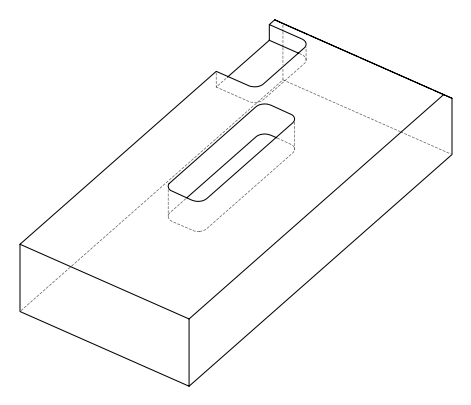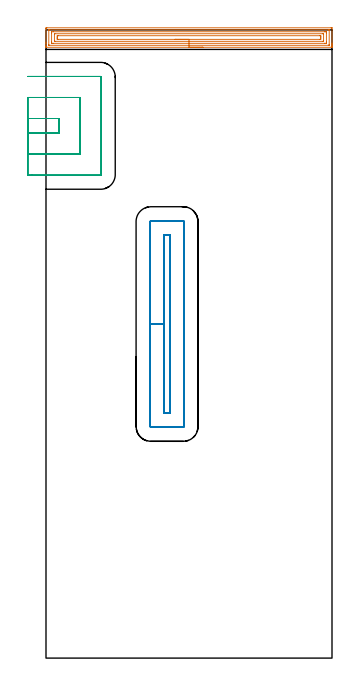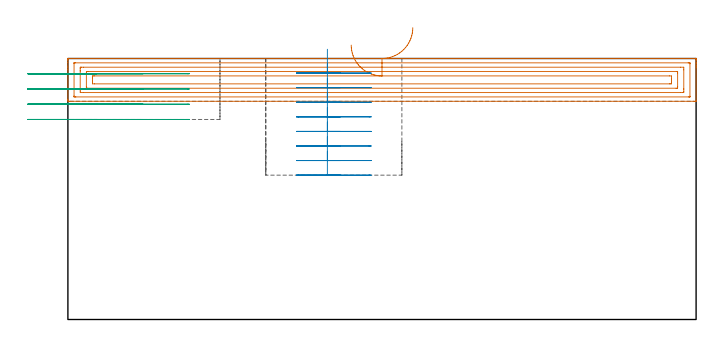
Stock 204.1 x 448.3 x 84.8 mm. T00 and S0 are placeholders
(PLAN: 3 operations, 1 tool changes, 23.5 min)
(1 AREA_MILL | FG_CHAMFER_SURFACE | UGT0205_001 | 8.47 min | 19714 mm3)
(2 MILL_RECTANGULAR_POCKET | POCKET_RECTANGULAR_STRAIGHT | UGT0201_094 | Follow Part, ap 5, ae 75% | 10.85 min | 276863 mm3)
(3 MILL_SLOT | SLOT_PARTIAL_RECTANGULAR | UGT0201_094 | Follow Part, ap 5, ae 75% | 4.22 min | 87589 mm3)
(TOOL UGT0205_001 | Chamfer Mill 20 x 3 x 45 deg. | D20 FL50 Z2)
(TOOL UGT0201_094 | End mill 20 mm | D20 FL38 Z4)
(OP 1 AREA_MILL)
G17 G21 G94 G90
T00 M6
G54
G17 G0 G90 X112.05 Y435.9 S1061 M3
G43 Z94.8 H0
G94 G1 X112.012 Z93.928 F250.
X111.898 Z93.063
X111.709 Z92.212
X111.447 Z91.38
X111.113 Z90.574
X110.71 Z89.8
X110.242 Z89.064
X109.71 Z88.372
X109.121 Z87.729
X108.478 Z87.139
X107.786 Z86.608
X107.05 Z86.14
X106.276 Z85.737
X105.47 Z85.403
X104.638 Z85.141
X103.786 Z84.952
X102.922 Z84.838
X102.05 Z84.8
X0.175
X0.01 Y435.902 Z84.788
X0.003 Y436.046 Z84.646
X0. Y436.197 Z84.503
Y436.467 Z84.232
Y437.155 Z83.54
Y438.374 Z82.322
Y438.907 Z81.787
Y439.517 Z81.178
Y449.155 Z71.542
X0.004 Y449.422 Z71.276
X0.01 Y449.793 Z70.905
X0.24 Y449.796 Z70.902
X0.622 Y449.8 Z70.9
X203.478
X203.991 Y449.795 Z70.903
X204.09 Y449.792 Z70.906
X204.1 Y449.688 Z71.009
Y438.907 Z81.787
Y438.374 Z82.322
Y438.031 Z82.665
Y437.498 Z83.198
Y437.155 Z83.54
Y436.467 Z84.232
Y436.197 Z84.503
X204.097 Y436.046 Z84.646
X204.09 Y435.902 Z84.788
X203.925 Y435.9 Z84.8
X102.05
Y437.314 Z83.386
X2.409 Y437.315 Z83.385
X2.245 Y437.316 Z83.384
X2.055 Y437.32 Z83.38
X2.015 Y437.321 Z83.379
X2.009 Y437.346 Z83.354
X2.005 Y437.378 Z83.322
X2.001 Y437.555 Z83.145
X2. Y448.07 Z72.63
X2.002 Y448.204 Z72.496
X2.006 Y448.311 Z72.389
X2.01 Y448.376 Z72.324
X2.045 Y448.379 Z72.321
X2.409 Y448.384 Z72.316
X2.573 Y448.385 Z72.315
X201.691
X201.855 Y448.384 Z72.316
X202.045 Y448.38 Z72.32
X202.085 Y448.379 Z72.321
X202.091 Y448.354 Z72.346
X202.095 Y448.322 Z72.378
X202.099 Y448.145 Z72.555
X202.1 Y437.63 Z83.07
X202.098 Y437.496 Z83.204
X202.094 Y437.389 Z83.311
X202.09 Y437.324 Z83.376
X202.055 Y437.321 Z83.379
X201.691 Y437.316 Z83.384
X201.527 Y437.315 Z83.385
X102.05 Y437.314 Z83.386
Y438.728 Z81.972
X5.09 Y438.729 Z81.971
X4.377 Y438.73 Z81.97
X4.197 Y438.732 Z81.968
X4.024 Y438.735 Z81.965
X4.01 Y438.907 Z81.793
X4.003 Y439.096 Z81.604
X4. Y439.783 Z80.917
Y439.976 Z80.724
X4.001 Y446.108 Z74.592
X4.01 Y446.793 Z73.907
X4.022 Y446.964 Z73.736
X5.09 Y446.971 Z73.729
X199.01
X199.723 Y446.97 Z73.73
X199.903 Y446.968 Z73.732
X200.076 Y446.965 Z73.735
X200.09 Y446.793 Z73.907
X200.097 Y446.604 Z74.096
X200.1 Y445.917 Z74.783
Y445.724 Z74.976
X200.099 Y439.592 Z81.108
X200.09 Y438.907 Z81.793
X200.078 Y438.736 Z81.964
X199.01 Y438.729 Z81.971
X102.05 Y438.728 Z81.972
Y440.143 Z80.557
X6.511
X6.144 Y440.144 Z80.556
X6.082 Y440.146 Z80.554
X6.023 Y440.149 Z80.551
X6.01 Y440.232 Z80.468
X6. Y440.643 Z80.057
Y445.025 Z75.675
X6.003 Y445.471 Z75.229
X6.006 Y445.524 Z75.176
X6.009 Y445.546 Z75.154
X6.036 Y445.55 Z75.15
X6.175 Y445.554 Z75.146
X6.351 Y445.557 Z75.143
X197.589
X197.956 Y445.556 Z75.144
X198.018 Y445.554 Z75.146
X198.077 Y445.551 Z75.149
X198.09 Y445.468 Z75.232
X198.1 Y445.057 Z75.643
Y445.041 Z75.659
Y440.675 Z80.025
X198.097 Y440.229 Z80.471
X198.094 Y440.176 Z80.524
X198.091 Y440.154 Z80.546
X198.064 Y440.15 Z80.55
X197.925 Y440.146 Z80.554
X197.749 Y440.143 Z80.557
X102.05
Y441.557 Z79.143
X8.643
X8.225 Y441.561 Z79.139
X8.024 Y441.564 Z79.136
X8.01 Y441.676 Z79.024
X8.002 Y442.186 Z78.514
X8.001 Y442.412 Z78.288
X8. Y443.063 Z77.637
X8.002 Y443.288 Z77.412
X8.009 Y443.931 Z76.769
X8.02 Y444.136 Z76.564
X8.687 Y444.143 Z76.557
X195.457
X195.875 Y444.139 Z76.561
X196.076 Y444.136 Z76.564
X196.09 Y444.024 Z76.676
X196.098 Y443.514 Z77.186
X196.099 Y443.288 Z77.412
X196.1 Y442.637 Z78.063
X196.098 Y442.412 Z78.288
X196.091 Y441.769 Z78.931
X196.08 Y441.564 Z79.136
X195.413 Y441.557 Z79.143
X102.05
X101.178 Z79.181
X100.314 Z79.295
X99.462 Z79.484
X98.63 Z79.746
X97.824 Z80.08
X97.05 Z80.483
X96.314 Z80.952
X95.622 Z81.483
X94.979 Z82.072
X94.39 Z82.715
X93.858 Z83.407
X93.39 Z84.143
X92.987 Z84.917
X92.653 Z85.723
X92.391 Z86.555
X92.202 Z87.407
X92.088 Z88.271
X92.05 Z89.143
G0 Z94.8
M5
M2
(OP 2 MILL_RECTANGULAR_POCKET)
G17 G21 G94 G90
T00 M6
G54
G17 G0 G90 X84.3 Y267.277 S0 M3
G43 Z94.8 H0
Z87.8
G94 G1 Y238.4 Z80.062 F250.
Y174.7 F500.
X88.5
Y302.1
X84.3
Y238.4
X74.3
Y165.3
G3 X74.9 Y164.7 R0.6
G1 X97.9
G3 X98.5 Y165.3 R0.6
G1 Y311.5
G3 X97.9 Y312.1 R0.6
G1 X74.9
G3 X74.3 Y311.5 R0.6
G1 Y238.4
Y237.4
G0 X84.3 Y267.277 Z83.062
G1 Y238.4 Z75.325 F250.
Y174.7 F500.
X88.5
Y302.1
X84.3
Y238.4
X74.3
Y165.3
G3 X74.9 Y164.7 R0.6
G1 X97.9
G3 X98.5 Y165.3 R0.6
G1 Y311.5
G3 X97.9 Y312.1 R0.6
G1 X74.9
G3 X74.3 Y311.5 R0.6
G1 Y238.4
Y237.4
G0 X84.3 Y267.277 Z78.325
G1 Y238.4 Z70.587 F250.
Y174.7 F500.
X88.5
Y302.1
X84.3
Y238.4
X74.3
Y165.3
G3 X74.9 Y164.7 R0.6
G1 X97.9
G3 X98.5 Y165.3 R0.6
G1 Y311.5
G3 X97.9 Y312.1 R0.6
G1 X74.9
G3 X74.3 Y311.5 R0.6
G1 Y238.4
Y237.4
G0 X84.3 Y267.277 Z73.587
G1 Y238.4 Z65.85 F250.
Y174.7 F500.
X88.5
Y302.1
X84.3
Y238.4
X74.3
Y165.3
G3 X74.9 Y164.7 R0.6
G1 X97.9
G3 X98.5 Y165.3 R0.6
G1 Y311.5
G3 X97.9 Y312.1 R0.6
G1 X74.9
G3 X74.3 Y311.5 R0.6
G1 Y238.4
Y237.4
G0 X84.3 Y267.277 Z68.85
G1 Y238.4 Z61.112 F250.
Y174.7 F500.
X88.5
Y302.1
X84.3
Y238.4
X74.3
Y165.3
G3 X74.9 Y164.7 R0.6
G1 X97.9
G3 X98.5 Y165.3 R0.6
G1 Y311.5
G3 X97.9 Y312.1 R0.6
G1 X74.9
G3 X74.3 Y311.5 R0.6
G1 Y238.4
Y237.4
G0 X84.3 Y267.277 Z64.112
G1 Y238.4 Z56.375 F250.
Y174.7 F500.
X88.5
Y302.1
X84.3
Y238.4
X74.3
Y165.3
G3 X74.9 Y164.7 R0.6
G1 X97.9
G3 X98.5 Y165.3 R0.6
G1 Y311.5
G3 X97.9 Y312.1 R0.6
G1 X74.9
G3 X74.3 Y311.5 R0.6
G1 Y238.4
Y237.4
G0 X84.3 Y267.277 Z59.375
G1 Y238.4 Z51.637 F250.
Y174.7 F500.
X88.5
Y302.1
X84.3
Y238.4
X74.3
Y165.3
G3 X74.9 Y164.7 R0.6
G1 X97.9
G3 X98.5 Y165.3 R0.6
G1 Y311.5
G3 X97.9 Y312.1 R0.6
G1 X74.9
G3 X74.3 Y311.5 R0.6
G1 Y238.4
Y237.4
G0 X84.3 Y267.277 Z54.637
G1 Y238.4 Z46.9 F250.
Y174.7 F500.
X88.5
Y302.1
X84.3
Y238.4
X74.3
Y165.3
G3 X74.9 Y164.7 R0.6
G1 X97.9
G3 X98.5 Y165.3 R0.6
G1 Y311.5
G3 X97.9 Y312.1 R0.6
G1 X74.9
G3 X74.3 Y311.5 R0.6
G1 Y238.4
Y237.4
G0 Z94.8
M5
M2
(OP 3 MILL_SLOT)
G17 G21 G94 G90
T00 M6
G54
G17 G0 G90 X-13. Y374.6 S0 M3
G43 Z94.8 H0
Z79.85
G94 G1 X-10. F250.
X9.4 F500.
Y385.1
X-10.
X-13. F250.
Y359.6
X-10.
X24.4 F500.
Y400.1
X-10.
X-13. F250.
Y344.6
X-10.
X39. F500.
G3 X39.4 Y345. R0.4
G1 Y414.7
G3 X39. Y415.1 R0.4
G1 X-10.
X-13. F250.
G0 Y374.6 Z74.9
G1 X-10.
X9.4 F500.
Y385.1
X-10.
X-13. F250.
Y359.6
X-10.
X24.4 F500.
Y400.1
X-10.
X-13. F250.
Y344.6
X-10.
X39. F500.
G3 X39.4 Y345. R0.4
G1 Y414.7
G3 X39. Y415.1 R0.4
G1 X-10.
X-13. F250.
G0 Y374.6 Z69.95
G1 X-10.
X9.4 F500.
Y385.1
X-10.
X-13. F250.
Y359.6
X-10.
X24.4 F500.
Y400.1
X-10.
X-13. F250.
Y344.6
X-10.
X39. F500.
G3 X39.4 Y345. R0.4
G1 Y414.7
G3 X39. Y415.1 R0.4
G1 X-10.
X-13. F250.
G0 Y374.6 Z65.
G1 X-10.
X9.4 F500.
Y385.1
X-10.
X-13. F250.
Y359.6
X-10.
X24.4 F500.
Y400.1
X-10.
X-13. F250.
Y344.6
X-10.
X39. F500.
G3 X39.4 Y345. R0.4
G1 Y414.7
G3 X39. Y415.1 R0.4
G1 X-10.
X-13. F250.
G0 Z94.8
M5
M2
